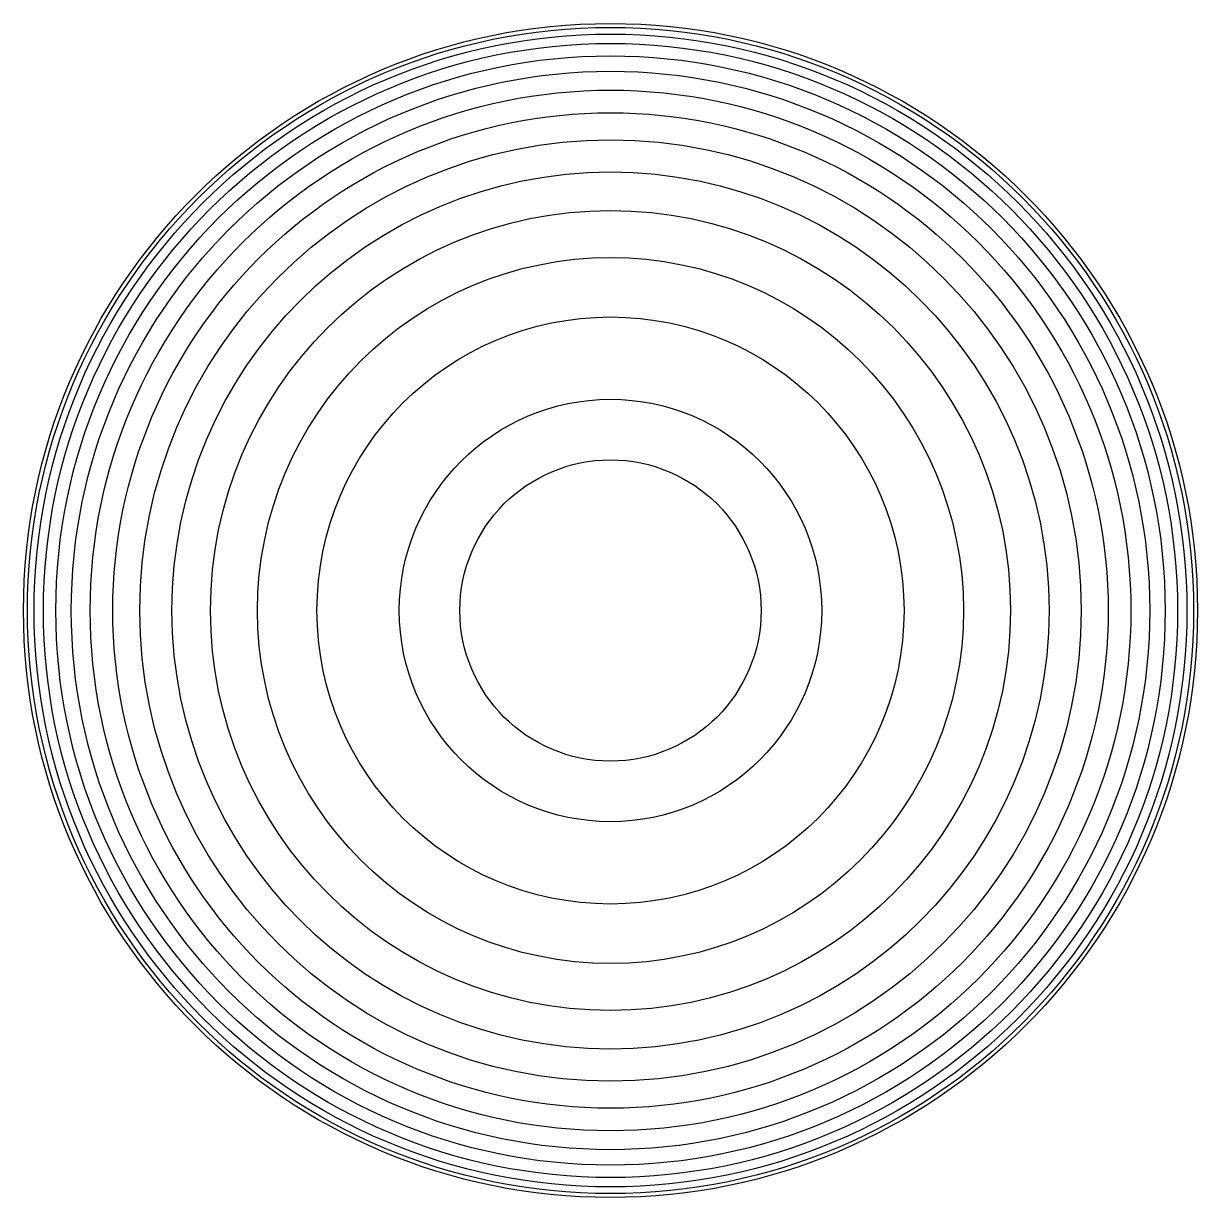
# Model space of a CAD drawing. Extents: x 441.8 to 501.6, y 158.1 to 218.
import ezdxf

# ---------------------------------------------------------------- set-up
doc = ezdxf.new("R2010")
doc.units = 13

msp = doc.modelspace()

# ---------------------------------------------------------------- linework, layer by layer
for centre, radius in [((471.712, 188.035, 10), 29.933), ((471.712, 188.035, 8), 29.933), ((471.712, 188.035, 6), 29.933), ((471.712, 188.035, 4), 29.933), ((471.712, 188.035, 2), 29.933), ((471.712, 188.035), 29.933), ((471.712, 188.035, 12), 29.732), ((471.712, 188.035, 14), 29.394), ((471.712, 188.035, 16), 28.914), ((471.712, 188.035, 18), 28.284), ((471.712, 188.035, 20), 27.495), ((471.712, 188.035, 22), 26.533), ((471.712, 188.035, 24), 25.377), ((471.712, 188.035, 26), 24), ((471.712, 188.035, 28), 22.361), ((471.712, 188.035, 30), 20.396), ((471.712, 188.035, 32), 18), ((471.712, 188.035, 34), 14.967), ((471.712, 188.035, 36), 10.77), ((471.712, 188.035, 40), 7.681), ((471.712, 188.035, 38), 7.681)]:
    msp.add_circle(centre, radius)

doc.saveas('drawing.dxf')
